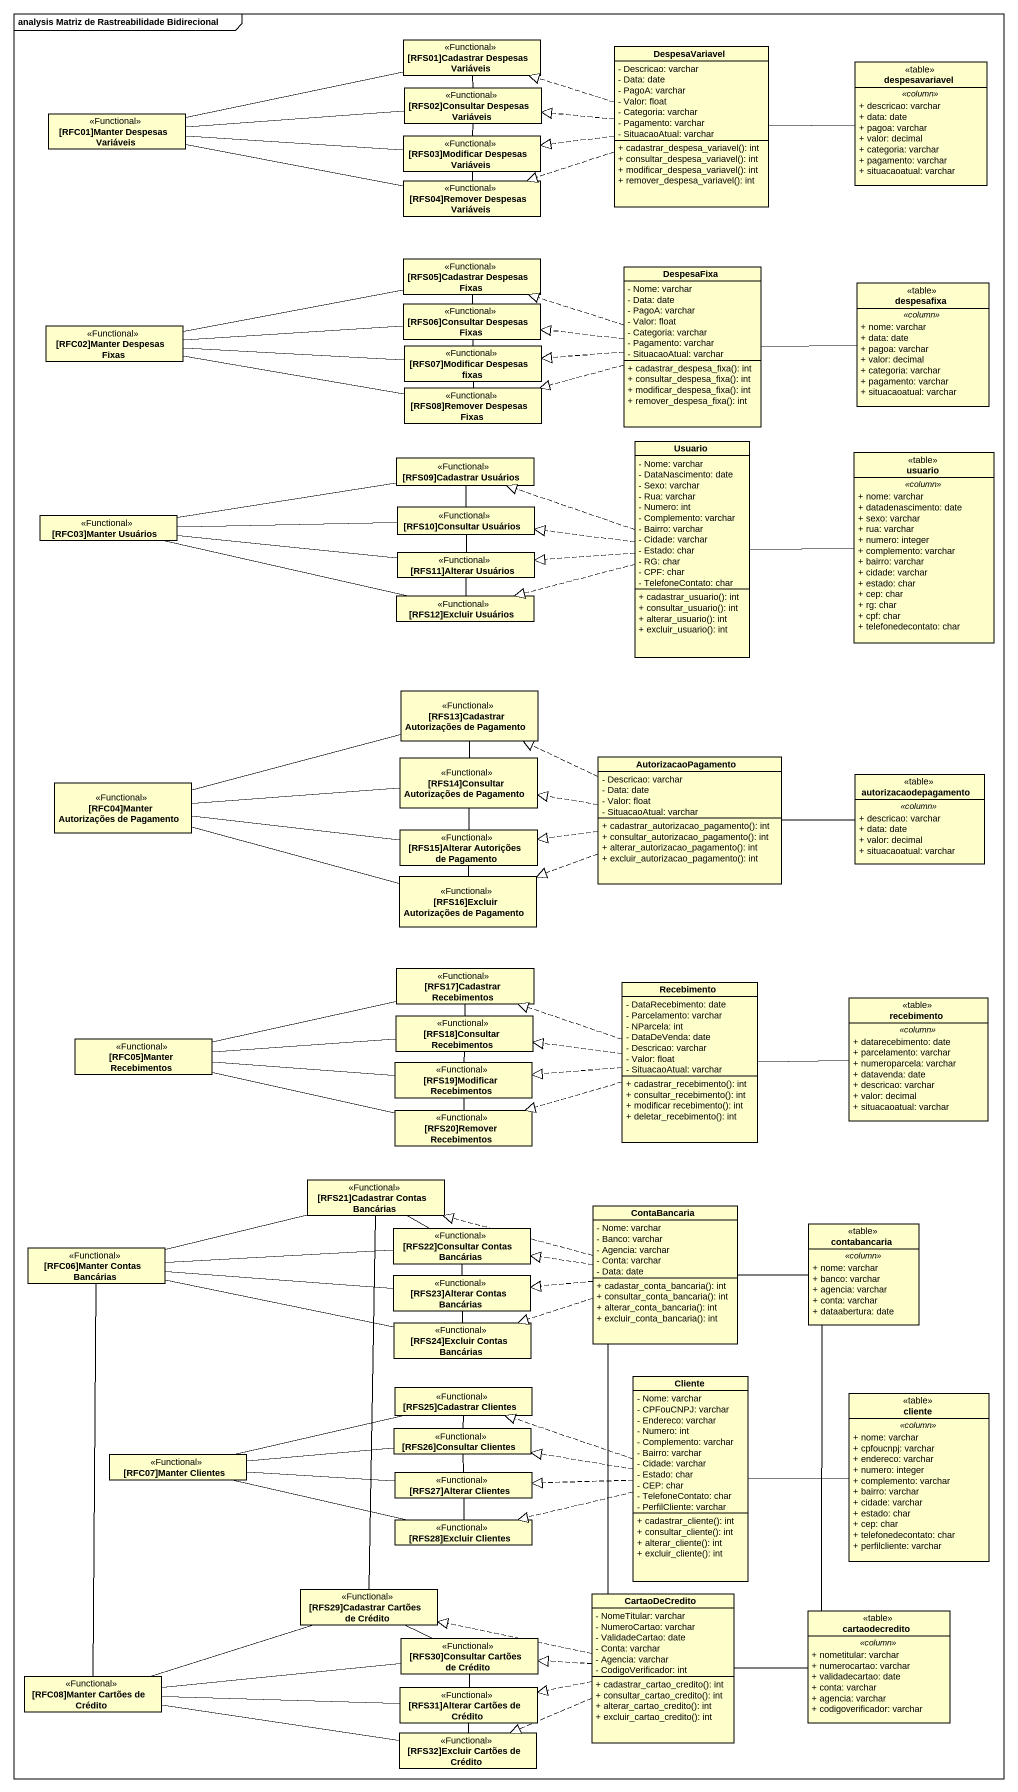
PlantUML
@startuml
mainframe analysis Matriz de Rastreabilidade Bidirecional
hide circle
hide empty members
skinparam classAttributeIconSize 0
class "[RFS01]Cadastrar Despesas Variáveis" as RFS01_Cadastrar_Despesas <<Functional>>
class DespesaVariavel {
  - Descricao: varchar
  - Data: date
  - PagoA: varchar
  - Valor: float
  - Categoria: varchar
  - Pagamento: varchar
  - SituacaoAtual: varchar
  + cadastrar_despesa_variavel(): int
  + consultar_despesa_variavel(): int
  + modificar_despesa_variavel(): int
  + remover_despesa_variavel(): int
}
class despesavariavel <<table>> {
  .. <<column>> ..
  + descricao: varchar
  + data: date
  + pagoa: varchar
  + valor: decimal
  + categoria: varchar
  + pagamento: varchar
  + situacaoatual: varchar
}
class "[RFS02]Consultar Despesas Variáveis" as RFS02_Consultar_Despesas <<Functional>>
class "[RFC01]Manter Despesas Variáveis" as RFC01_Manter_Despesas <<Functional>>
class "[RFS03]Modificar Despesas Variáveis" as RFS03_Modificar_Despesas <<Functional>>
class "[RFS04]Remover Despesas Variáveis" as RFS04_Remover_Despesas <<Functional>>
class "[RFS05]Cadastrar Despesas Fixas" as RFS05_Cadastrar_Despesas <<Functional>>
class "[RFS06]Consultar Despesas Fixas" as RFS06_Consultar_Despesas <<Functional>>
class DespesaFixa {
  - Nome: varchar
  - Data: date
  - PagoA: varchar
  - Valor: float
  - Categoria: varchar
  - Pagamento: varchar
  - SituacaoAtual: varchar
  + cadastrar_despesa_fixa(): int
  + consultar_despesa_fixa(): int
  + modificar_despesa_fixa(): int
  + remover_despesa_fixa(): int
}
class despesafixa <<table>> {
  .. <<column>> ..
  + nome: varchar
  + data: date
  + pagoa: varchar
  + valor: decimal
  + categoria: varchar
  + pagamento: varchar
  + situacaoatual: varchar
}
class "[RFC02]Manter Despesas Fixas" as RFC02_Manter_Despesas_Fixas <<Functional>>
class "[RFS07]Modificar Despesas fixas" as RFS07_Modificar_Despesas <<Functional>>
class "[RFS08]Remover Despesas Fixas" as RFS08_Remover_Despesas_Fixas <<Functional>>
class "[RFS09]Cadastrar Usuários" as RFS09_Cadastrar_Usuários <<Functional>>
class Usuario {
  - Nome: varchar
  - DataNascimento: date
  - Sexo: varchar
  - Rua: varchar
  - Numero: int
  - Complemento: varchar
  - Bairro: varchar
  - Cidade: varchar
  - Estado: char
  - RG: char
  - CPF: char
  - TelefoneContato: char
  + cadastrar_usuario(): int
  + consultar_usuario(): int
  + alterar_usuario(): int
  + excluir_usuario(): int
}
class usuario <<table>> {
  .. <<column>> ..
  + nome: varchar
  + datadenascimento: date
  + sexo: varchar
  + rua: varchar
  + numero: integer
  + complemento: varchar
  + bairro: varchar
  + cidade: varchar
  + estado: char
  + cep: char
  + rg: char
  + cpf: char
  + telefonedecontato: char
}
class "[RFC03]Manter Usuários" as RFC03_Manter_Usuários <<Functional>>
class "[RFS10]Consultar Usuários" as RFS10_Consultar_Usuários <<Functional>>
class "[RFS11]Alterar Usuários" as RFS11_Alterar_Usuários <<Functional>>
class "[RFS12]Excluir Usuários" as RFS12_Excluir_Usuários <<Functional>>
class "[RFS13]Cadastrar Autorizações de Pagamento" as RFS13_Cadastrar <<Functional>>
class "[RFS14]Consultar Autorizações de Pagamento" as RFS14_Consultar <<Functional>>
class AutorizacaoPagamento {
  - Descricao: varchar
  - Data: date
  - Valor: float
  - SituacaoAtual: varchar
  + cadastrar_autorizacao_pagamento(): int
  + consultar_autorizacao_pagamento(): int
  + alterar_autorizacao_pagamento(): int
  + excluir_autorizacao_pagamento(): int
}
class "[RFC04]Manter Autorizações de Pagamento" as RFC04_Manter_Autorizações <<Functional>>
class autorizacaodepagamento <<table>> {
  .. <<column>> ..
  + descricao: varchar
  + data: date
  + valor: decimal
  + situacaoatual: varchar
}
class "[RFS15]Alterar Autorições de Pagamento" as RFS15_Alterar_Autorições_de <<Functional>>
class "[RFS16]Excluir Autorizações de Pagamento" as RFS16_Excluir_Autorizações <<Functional>>
class "[RFS17]Cadastrar Recebimentos" as RFS17_Cadastrar_Recebimentos <<Functional>>
class Recebimento {
  - DataRecebimento: date
  - Parcelamento: varchar
  - NParcela: int
  - DataDeVenda: date
  - Descricao: varchar
  - Valor: float
  - SituacaoAtual: varchar
  + cadastrar_recebimento(): int
  + consultar_recebimento(): int
  + modificar recebimento(): int
  + deletar_recebimento(): int
}
class recebimento <<table>> {
  .. <<column>> ..
  + datarecebimento: date
  + parcelamento: varchar
  + numeroparcela: varchar
  + datavenda: date
  + descricao: varchar
  + valor: decimal
  + situacaoatual: varchar
}
class "[RFC05]Manter Recebimentos" as RFC05_Manter_Recebimentos <<Functional>>
class "[RFS18]Consultar Recebimentos" as RFS18_Consultar_Recebimentos <<Functional>>
class "[RFS19]Modificar Recebimentos" as RFS19_Modificar_Recebimentos <<Functional>>
class "[RFS20]Remover Recebimentos" as RFS20_Remover_Recebimentos <<Functional>>
class "[RFS21]Cadastrar Contas Bancárias" as RFS21_Cadastrar_Contas <<Functional>>
class "[RFS22]Consultar Contas Bancárias" as RFS22_Consultar_Contas <<Functional>>
class ContaBancaria {
  - Nome: varchar
  - Banco: varchar
  - Agencia: varchar
  - Conta: varchar
  - Data: date
  + cadastar_conta_bancaria(): int
  + consultar_conta_bancaria(): int
  + alterar_conta_bancaria(): int
  + excluir_conta_bancaria(): int
}
class contabancaria <<table>> {
  .. <<column>> ..
  + nome: varchar
  + banco: varchar
  + agencia: varchar
  + conta: varchar
  + dataabertura: date
}
class "[RFC06]Manter Contas Bancárias" as RFC06_Manter_Contas <<Functional>>
class "[RFS23]Alterar Contas Bancárias" as RFS23_Alterar_Contas <<Functional>>
class "[RFS24]Excluir Contas Bancárias" as RFS24_Excluir_Contas <<Functional>>
class "[RFS25]Cadastrar Clientes" as RFS25_Cadastrar_Clientes <<Functional>>
class Cliente {
  - Nome: varchar
  - CPFouCNPJ: varchar
  - Endereco: varchar
  - Numero: int
  - Complemento: varchar
  - Bairro: varchar
  - Cidade: varchar
  - Estado: char
  - CEP: char
  - TelefoneContato: char
  - PerfilCliente: varchar
  + cadastrar_cliente(): int
  + consultar_cliente(): int
  + alterar_cliente(): int
  + excluir_cliente(): int
}
class cliente <<table>> {
  .. <<column>> ..
  + nome: varchar
  + cpfoucnpj: varchar
  + endereco: varchar
  + numero: integer
  + complemento: varchar
  + bairro: varchar
  + cidade: varchar
  + estado: char
  + cep: char
  + telefonedecontato: char
  + perfilcliente: varchar
}
class "[RFC07]Manter Clientes" as RFC07_Manter_Clientes <<Functional>>
class "[RFS26]Consultar Clientes" as RFS26_Consultar_Clientes <<Functional>>
class "[RFS27]Alterar Clientes" as RFS27_Alterar_Clientes <<Functional>>
class "[RFS28]Excluir Clientes" as RFS28_Excluir_Clientes <<Functional>>
class "[RFS29]Cadastrar Cartões de Crédito" as RFS29_Cadastrar_Cartões_de <<Functional>>
class CartaoDeCredito {
  - NomeTitular: varchar
  - NumeroCartao: varchar
  - ValidadeCartao: date
  - Conta: varchar
  - Agencia: varchar
  - CodigoVerificador: int
  + cadastrar_cartao_credito(): int
  + consultar_cartao_credito(): int
  + alterar_cartao_credito(): int
  + excluir_cartao_credito(): int
}
class cartaodecredito <<table>> {
  .. <<column>> ..
  + nometitular: varchar
  + numerocartao: varchar
  + validadecartao: date
  + conta: varchar
  + agencia: varchar
  + codigoverificador: varchar
}
class "[RFS30]Consultar Cartões de Crédito" as RFS30_Consultar_Cartões_de <<Functional>>
class "[RFC08]Manter Cartões de Crédito" as RFC08_Manter_Cartões_de <<Functional>>
class "[RFS31]Alterar Cartões de Crédito" as RFS31_Alterar_Cartões_de <<Functional>>
class "[RFS32]Excluir Cartões de Crédito" as RFS32_Excluir_Cartões_de <<Functional>>
RFS01_Cadastrar_Despesas -- RFS02_Consultar_Despesas
DespesaVariavel .left.|> RFS01_Cadastrar_Despesas
DespesaVariavel -right- despesavariavel
DespesaVariavel .left.|> RFS02_Consultar_Despesas
DespesaVariavel .left.|> RFS03_Modificar_Despesas
DespesaVariavel .left.|> RFS04_Remover_Despesas
RFS02_Consultar_Despesas -- RFS03_Modificar_Despesas
RFC01_Manter_Despesas -right- RFS01_Cadastrar_Despesas
RFC01_Manter_Despesas -right- RFS02_Consultar_Despesas
RFC01_Manter_Despesas -right- RFS03_Modificar_Despesas
RFC01_Manter_Despesas -right- RFS04_Remover_Despesas
RFS03_Modificar_Despesas -- RFS04_Remover_Despesas
RFS05_Cadastrar_Despesas -- RFS06_Consultar_Despesas
RFS06_Consultar_Despesas -- RFS07_Modificar_Despesas
DespesaFixa .left.|> RFS05_Cadastrar_Despesas
DespesaFixa .left.|> RFS06_Consultar_Despesas
DespesaFixa -right- despesafixa
DespesaFixa .left.|> RFS07_Modificar_Despesas
DespesaFixa .left.|> RFS08_Remover_Despesas_Fixas
RFC02_Manter_Despesas_Fixas -right- RFS05_Cadastrar_Despesas
RFC02_Manter_Despesas_Fixas -right- RFS06_Consultar_Despesas
RFC02_Manter_Despesas_Fixas -right- RFS07_Modificar_Despesas
RFC02_Manter_Despesas_Fixas -right- RFS08_Remover_Despesas_Fixas
RFS07_Modificar_Despesas -- RFS08_Remover_Despesas_Fixas
RFS09_Cadastrar_Usuários -- RFS10_Consultar_Usuários
Usuario .left.|> RFS09_Cadastrar_Usuários
Usuario -right- usuario
Usuario .left.|> RFS10_Consultar_Usuários
Usuario .left.|> RFS11_Alterar_Usuários
Usuario .left.|> RFS12_Excluir_Usuários
RFC03_Manter_Usuários -right- RFS09_Cadastrar_Usuários
RFC03_Manter_Usuários -right- RFS10_Consultar_Usuários
RFC03_Manter_Usuários -right- RFS11_Alterar_Usuários
RFC03_Manter_Usuários -right- RFS12_Excluir_Usuários
RFS10_Consultar_Usuários -- RFS11_Alterar_Usuários
RFS11_Alterar_Usuários -- RFS12_Excluir_Usuários
RFS13_Cadastrar -- RFS14_Consultar
RFS14_Consultar -- RFS15_Alterar_Autorições_de
AutorizacaoPagamento .left.|> RFS13_Cadastrar
AutorizacaoPagamento .left.|> RFS14_Consultar
AutorizacaoPagamento -right- autorizacaodepagamento
AutorizacaoPagamento .left.|> RFS15_Alterar_Autorições_de
AutorizacaoPagamento .left.|> RFS16_Excluir_Autorizações
RFC04_Manter_Autorizações -right- RFS13_Cadastrar
RFC04_Manter_Autorizações -right- RFS14_Consultar
RFC04_Manter_Autorizações -right- RFS15_Alterar_Autorições_de
RFC04_Manter_Autorizações -right- RFS16_Excluir_Autorizações
RFS15_Alterar_Autorições_de -- RFS16_Excluir_Autorizações
RFS17_Cadastrar_Recebimentos -- RFS18_Consultar_Recebimentos
Recebimento .left.|> RFS17_Cadastrar_Recebimentos
Recebimento -right- recebimento
Recebimento .left.|> RFS18_Consultar_Recebimentos
Recebimento .left.|> RFS19_Modificar_Recebimentos
Recebimento .left.|> RFS20_Remover_Recebimentos
RFC05_Manter_Recebimentos -right- RFS17_Cadastrar_Recebimentos
RFC05_Manter_Recebimentos -right- RFS18_Consultar_Recebimentos
RFC05_Manter_Recebimentos -right- RFS19_Modificar_Recebimentos
RFC05_Manter_Recebimentos -right- RFS20_Remover_Recebimentos
RFS18_Consultar_Recebimentos -- RFS19_Modificar_Recebimentos
RFS19_Modificar_Recebimentos -- RFS20_Remover_Recebimentos
RFS21_Cadastrar_Contas -right- RFS22_Consultar_Contas
RFS22_Consultar_Contas -- RFS23_Alterar_Contas
ContaBancaria .left.|> RFS21_Cadastrar_Contas
ContaBancaria .left.|> RFS22_Consultar_Contas
ContaBancaria -right- contabancaria
ContaBancaria .left.|> RFS23_Alterar_Contas
ContaBancaria .left.|> RFS24_Excluir_Contas
contabancaria -- cartaodecredito
RFC06_Manter_Contas -right- RFS21_Cadastrar_Contas
RFC06_Manter_Contas -right- RFS22_Consultar_Contas
RFC06_Manter_Contas -right- RFS23_Alterar_Contas
RFC06_Manter_Contas -right- RFS24_Excluir_Contas
RFS23_Alterar_Contas -- RFS24_Excluir_Contas
RFS25_Cadastrar_Clientes -- RFS26_Consultar_Clientes
Cliente .left.|> RFS25_Cadastrar_Clientes
Cliente -right- cliente
Cliente .left.|> RFS26_Consultar_Clientes
Cliente .left.|> RFS27_Alterar_Clientes
Cliente .left.|> RFS28_Excluir_Clientes
RFC07_Manter_Clientes -right- RFS25_Cadastrar_Clientes
RFC07_Manter_Clientes -right- RFS26_Consultar_Clientes
RFC07_Manter_Clientes -right- RFS27_Alterar_Clientes
RFC07_Manter_Clientes -right- RFS28_Excluir_Clientes
RFS26_Consultar_Clientes -- RFS27_Alterar_Clientes
RFS27_Alterar_Clientes -- RFS28_Excluir_Clientes
RFS29_Cadastrar_Cartões_de -up- RFS21_Cadastrar_Contas
RFS29_Cadastrar_Cartões_de -right- RFS30_Consultar_Cartões_de
CartaoDeCredito -up- ContaBancaria
CartaoDeCredito .left.|> RFS29_Cadastrar_Cartões_de
CartaoDeCredito -right- cartaodecredito
CartaoDeCredito .left.|> RFS30_Consultar_Cartões_de
CartaoDeCredito .left.|> RFS31_Alterar_Cartões_de
CartaoDeCredito .left.|> RFS32_Excluir_Cartões_de
RFS30_Consultar_Cartões_de -- RFS31_Alterar_Cartões_de
RFC08_Manter_Cartões_de -up- RFC06_Manter_Contas
RFC08_Manter_Cartões_de -right- RFS29_Cadastrar_Cartões_de
RFC08_Manter_Cartões_de -right- RFS30_Consultar_Cartões_de
RFC08_Manter_Cartões_de -right- RFS31_Alterar_Cartões_de
RFC08_Manter_Cartões_de -right- RFS32_Excluir_Cartões_de
RFS31_Alterar_Cartões_de -- RFS32_Excluir_Cartões_de
@enduml
